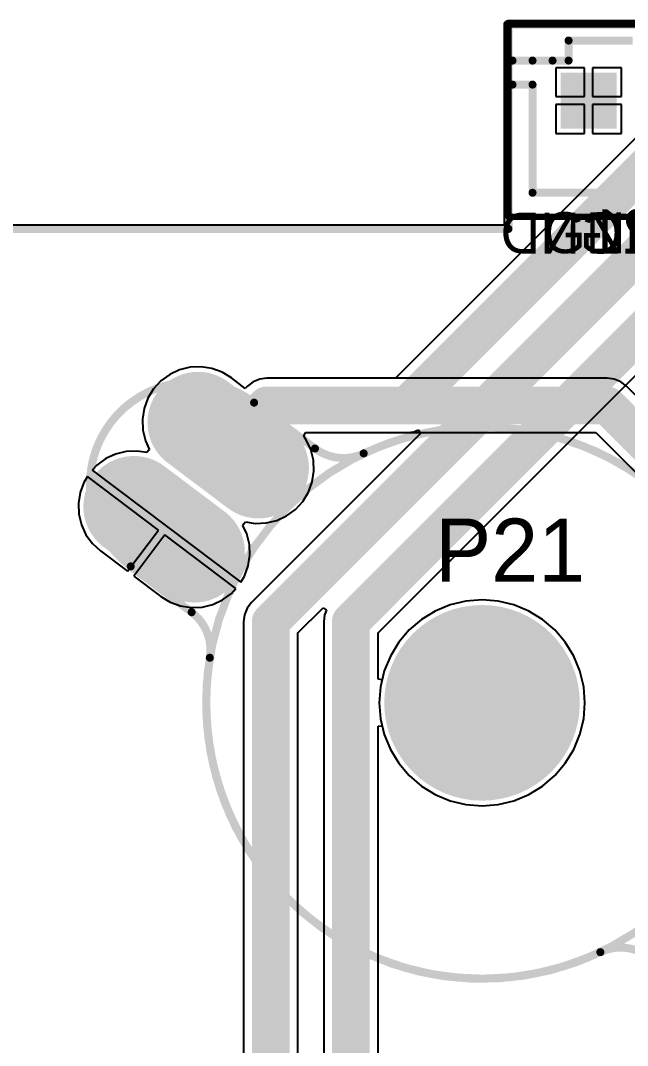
# Model space of a CAD drawing. Header units: millimetres. Extents: x -0.01 to 6.54, y 0.01 to 3.19.
# Drawn here: x 2.257 to 3.014, y 1.911 to 3.19 of the extents above; entities that cross this region are included whole.
import ezdxf

# ---------------------------------------------------------------- set-up
doc = ezdxf.new("R2010")
doc.units = ezdxf.units.MM
doc.header["$MEASUREMENT"] = 0
for name, color, linetype in [('BottomLayer', 5, 'Continuous'), ('BottomOverlay', 54, 'Continuous'), ('BottomSolder', 6, 'Continuous'), ('Mechanical1', 6, 'Continuous'), ('MultiLayer', 9, 'Continuous'), ('PadHoleLayer', 156, 'Continuous'), ('TopLayer', 1, 'Continuous'), ('TopOverlay', 2, 'Continuous'), ('TopSolder', 216, 'Continuous'), ('ViaHoleLayer', 16, 'Continuous')]:
    doc.layers.add(name, color=color, linetype=linetype)

# ---------------------------------------------------------------- blocks, each defined once
blk = doc.blocks.new('HDR_7X1_2_54_2')
at = {"layer": 'BottomLayer', "const_width": 0.031}
for points in [[(-0.2155, 0, 1), (-0.1845, 0, 1)], [(-0.1155, 0, 1), (-0.0845, 0, 1)], [(-0.0155, 0, 1), (0.0155, 0, 1)], [(0.0845, 0, 1), (0.1155, 0, 1)], [(0.1845, 0, 1), (0.2155, 0, 1)], [(0.2845, 0, 1), (0.3155, 0, 1)]]:
    blk.add_lwpolyline(points, format="xyb", close=True, dxfattribs=at)
at = {"layer": 'BottomLayer'}
blk.add_solid([(-0.331, -0.031), (-0.269, -0.031), (-0.331, 0.031), (-0.269, 0.031)], dxfattribs=at)
at = {"layer": 'BottomSolder', "const_width": 0.035}
for points in [[(-0.2175, 0, 1), (-0.1825, 0, 1)], [(-0.1175, 0, 1), (-0.0825, 0, 1)], [(-0.0175, 0, 1), (0.0175, 0, 1)], [(0.0825, 0, 1), (0.1175, 0, 1)], [(0.1825, 0, 1), (0.2175, 0, 1)], [(0.2825, 0, 1), (0.3175, 0, 1)]]:
    blk.add_lwpolyline(points, format="xyb", close=True, dxfattribs=at)
at = {"layer": 'BottomSolder'}
blk.add_solid([(-0.335, -0.035), (-0.265, -0.035), (-0.335, 0.035), (-0.265, 0.035)], dxfattribs=at)
at = {"layer": 'MultiLayer', "const_width": 0.031}
for points in [[(-0.2155, 0, 1), (-0.1845, 0, 1)], [(-0.1155, 0, 1), (-0.0845, 0, 1)], [(-0.0155, 0, 1), (0.0155, 0, 1)], [(0.0845, 0, 1), (0.1155, 0, 1)], [(0.1845, 0, 1), (0.2155, 0, 1)], [(0.2845, 0, 1), (0.3155, 0, 1)]]:
    blk.add_lwpolyline(points, format="xyb", close=True, dxfattribs=at)
at = {"layer": 'MultiLayer'}
blk.add_solid([(-0.331, -0.031), (-0.269, -0.031), (-0.331, 0.031), (-0.269, 0.031)], dxfattribs=at)
at = {"layer": 'PadHoleLayer', "const_width": 0.0175}
for points in [[(-0.3088, 0, 1), (-0.2913, 0, 1)], [(-0.2087, 0, 1), (-0.1913, 0, 1)], [(-0.1087, 0, 1), (-0.0912, 0, 1)], [(-0.0088, 0, 1), (0.0088, 0, 1)], [(0.0912, 0, 1), (0.1087, 0, 1)], [(0.1913, 0, 1), (0.2087, 0, 1)], [(0.2913, 0, 1), (0.3088, 0, 1)]]:
    blk.add_lwpolyline(points, format="xyb", close=True, dxfattribs=at)
at = {"layer": 'TopLayer', "const_width": 0.031}
for points in [[(-0.2155, 0, 1), (-0.1845, 0, 1)], [(-0.1155, 0, 1), (-0.0845, 0, 1)], [(-0.0155, 0, 1), (0.0155, 0, 1)], [(0.0845, 0, 1), (0.1155, 0, 1)], [(0.1845, 0, 1), (0.2155, 0, 1)], [(0.2845, 0, 1), (0.3155, 0, 1)]]:
    blk.add_lwpolyline(points, format="xyb", close=True, dxfattribs=at)
at = {"layer": 'TopLayer'}
blk.add_solid([(-0.331, -0.031), (-0.269, -0.031), (-0.331, 0.031), (-0.269, 0.031)], dxfattribs=at)
at = {"layer": 'TopOverlay', "const_width": 0.008}
for points in [[(-0.4, 0.095), (0.4, 0.095)], [(-0.4, -0.145), (-0.4, 0.095)], [(0.4, -0.145), (0.4, 0.095)], [(-0.4, -0.145), (0.4, -0.145)]]:
    blk.add_lwpolyline(points, dxfattribs=at)
at = {"layer": 'TopOverlay', "const_width": 0.004}
for points in [[(-0.402, 0.095, 1), (-0.398, 0.095, 1)], [(-0.402, 0.095, 1), (-0.398, 0.095, 1)], [(0.398, 0.095, 1), (0.402, 0.095, 1)], [(0.398, 0.095, 1), (0.402, 0.095, 1)], [(-0.402, -0.145, 1), (-0.398, -0.145, 1)], [(-0.402, -0.145, 1), (-0.398, -0.145, 1)], [(0.398, -0.145, 1), (0.402, -0.145, 1)], [(0.398, -0.145, 1), (0.402, -0.145, 1)]]:
    blk.add_lwpolyline(points, format="xyb", close=True, dxfattribs=at)
at = {"layer": 'TopSolder', "const_width": 0.035}
for points in [[(-0.2175, 0, 1), (-0.1825, 0, 1)], [(-0.1175, 0, 1), (-0.0825, 0, 1)], [(-0.0175, 0, 1), (0.0175, 0, 1)], [(0.0825, 0, 1), (0.1175, 0, 1)], [(0.1825, 0, 1), (0.2175, 0, 1)], [(0.2825, 0, 1), (0.3175, 0, 1)]]:
    blk.add_lwpolyline(points, format="xyb", close=True, dxfattribs=at)
at = {"layer": 'TopSolder'}
blk.add_solid([(-0.335, -0.035), (-0.265, -0.035), (-0.335, 0.035), (-0.265, 0.035)], dxfattribs=at)

msp = doc.modelspace()

# ---------------------------------------------------------------- linework, layer by layer
at = {"layer": 'BottomLayer'}
for p, q in [((2.8609, 3.1864), (2.8617, 3.1882)), ((2.8609, 2.9353), (2.8609, 3.1864)), ((2.8617, 3.1882), (2.8631, 3.1897)), ((2.8631, 3.1897), (2.8649, 3.1904)), ((2.8649, 3.1904), (3.6668, 3.1904)), ((2.9609, 3.1314), (2.9249, 3.1314)), ((2.9249, 3.1314), (2.9249, 3.0954)), ((2.9609, 3.0954), (2.9609, 3.1314)), ((3.0069, 3.1314), (2.9709, 3.1314)), ((2.9709, 3.1314), (2.9709, 3.0954)), ((3.0069, 3.0954), (3.0069, 3.1314)), ((2.9249, 3.0954), (2.9609, 3.0954)), ((2.9609, 3.0854), (2.9249, 3.0854)), ((2.9249, 3.0854), (2.9249, 3.0494)), ((2.9609, 3.0494), (2.9609, 3.0854)), ((2.9709, 3.0954), (3.0069, 3.0954)), ((3.0069, 3.0854), (2.9709, 3.0854)), ((2.9709, 3.0854), (2.9709, 3.0494)), ((3.0069, 3.0494), (3.0069, 3.0854)), ((2.9249, 3.0494), (2.9609, 3.0494)), ((2.9709, 3.0494), (3.0069, 3.0494)), ((1.4268, 2.9353), (2.8609, 2.9353)), ((2.4553, 2.7543), (2.443, 2.7486)), ((2.4686, 2.7576), (2.4553, 2.7543)), ((2.4822, 2.7581), (2.4686, 2.7576)), ((2.4956, 2.756), (2.4822, 2.7581)), ((2.5084, 2.7513), (2.4956, 2.756)), ((2.52, 2.7443), (2.5084, 2.7513)), ((2.432, 2.7406), (2.4228, 2.7306)), ((2.443, 2.7486), (2.432, 2.7406)), ((2.5373, 2.7312), (2.52, 2.7443)), ((2.5471, 2.7394), (2.5401, 2.734)), ((2.5553, 2.7428), (2.5471, 2.7394)), ((2.5641, 2.7439), (2.5553, 2.7428)), ((2.9891, 2.7439), (2.5641, 2.7439)), ((2.9979, 2.7428), (2.9891, 2.7439)), ((3.0061, 2.7394), (2.9979, 2.7428)), ((3.0131, 2.734), (3.0061, 2.7394)), ((2.4228, 2.7306), (2.4157, 2.719)), ((2.5401, 2.734), (2.5373, 2.7312)), ((3.1996, 2.5474), (3.0131, 2.734)), ((2.4157, 2.719), (2.411, 2.7062)), ((2.411, 2.7062), (2.4089, 2.6928)), ((2.4089, 2.6928), (2.4095, 2.6792)), ((2.4095, 2.6792), (2.4127, 2.666)), ((2.6102, 2.6716), (2.6125, 2.6761)), ((2.6125, 2.6761), (2.975, 2.6761)), ((2.975, 2.6761), (3.1702, 2.481)), ((2.4127, 2.666), (2.4175, 2.6556)), ((2.6135, 2.6672), (2.6102, 2.6716)), ((2.6192, 2.6549), (2.6135, 2.6672)), ((2.3753, 2.6493), (2.363, 2.6436)), ((2.3886, 2.6526), (2.3753, 2.6493)), ((2.4022, 2.6531), (2.3886, 2.6526)), ((2.4142, 2.6512), (2.4022, 2.6531)), ((2.4169, 2.6542), (2.4142, 2.6512)), ((2.4175, 2.6556), (2.4169, 2.6542)), ((2.6224, 2.6416), (2.6192, 2.6549)), ((2.352, 2.6356), (2.3462, 2.6293)), ((2.363, 2.6436), (2.352, 2.6356)), ((2.623, 2.628), (2.6224, 2.6416)), ((2.3462, 2.6293), (2.439, 2.5594)), ((2.6209, 2.6146), (2.623, 2.628)), ((2.3357, 2.614), (2.331, 2.6012)), ((2.3402, 2.6213), (2.3357, 2.614)), ((2.429, 2.5544), (2.3402, 2.6213)), ((2.6162, 2.6018), (2.6209, 2.6146)), ((2.331, 2.6012), (2.3289, 2.5878)), ((2.6091, 2.5902), (2.6162, 2.6018)), ((2.3289, 2.5878), (2.3295, 2.5742)), ((2.5999, 2.5802), (2.6091, 2.5902)), ((2.3295, 2.5742), (2.3327, 2.561)), ((2.5766, 2.5665), (2.5889, 2.5722)), ((2.5889, 2.5722), (2.5999, 2.5802)), ((2.3327, 2.561), (2.3384, 2.5486)), ((2.439, 2.5594), (2.5317, 2.4895)), ((2.5344, 2.5602), (2.535, 2.5616)), ((2.5392, 2.5499), (2.5344, 2.5602)), ((2.535, 2.5616), (2.5377, 2.5646)), ((2.5377, 2.5646), (2.5498, 2.5627)), ((2.5498, 2.5627), (2.5633, 2.5633)), ((2.5633, 2.5633), (2.5766, 2.5665)), ((2.3384, 2.5486), (2.3465, 2.5376)), ((2.3902, 2.503), (2.429, 2.5544)), ((2.4369, 2.5484), (2.3982, 2.497)), ((2.5257, 2.4815), (2.4369, 2.5484)), ((2.5424, 2.5366), (2.5392, 2.5499)), ((2.3465, 2.5376), (2.3565, 2.5284)), ((2.543, 2.523), (2.5424, 2.5366)), ((2.3565, 2.5284), (2.3902, 2.503)), ((2.5409, 2.5096), (2.543, 2.523)), ((2.5362, 2.4968), (2.5409, 2.5096)), ((2.3982, 2.497), (2.4319, 2.4716)), ((2.5317, 2.4895), (2.5362, 2.4968)), ((2.4319, 2.4716), (2.4435, 2.4645)), ((2.5089, 2.4672), (2.5199, 2.4752)), ((2.5199, 2.4752), (2.5257, 2.4815)), ((2.4435, 2.4645), (2.4563, 2.4598)), ((2.4563, 2.4598), (2.4698, 2.4577)), ((2.4698, 2.4577), (2.4833, 2.4583)), ((2.4833, 2.4583), (2.4966, 2.4615)), ((2.4966, 2.4615), (2.5089, 2.4672)), ((2.7931, 2.4611), (2.7745, 2.4533)), ((2.8128, 2.4658), (2.7931, 2.4611)), ((2.8329, 2.4674), (2.8128, 2.4658)), ((2.853, 2.4658), (2.8329, 2.4674)), ((2.8726, 2.4611), (2.853, 2.4658)), ((2.8912, 2.4533), (2.8726, 2.4611)), ((2.7745, 2.4533), (2.7573, 2.4428)), ((2.9084, 2.4428), (2.8912, 2.4533)), ((2.7573, 2.4428), (2.742, 2.4297)), ((2.9237, 2.4297), (2.9084, 2.4428)), ((2.742, 2.4297), (2.7289, 2.4144)), ((2.9368, 2.4144), (2.9237, 2.4297)), ((2.7289, 2.4144), (2.7184, 2.3972)), ((2.9474, 2.3972), (2.9368, 2.4144)), ((2.7184, 2.3972), (2.7106, 2.3786)), ((2.9551, 2.3786), (2.9474, 2.3972)), ((2.7106, 2.3786), (2.7059, 2.3589)), ((2.9598, 2.3589), (2.9551, 2.3786)), ((2.7059, 2.3589), (2.7044, 2.3388)), ((2.9614, 2.3388), (2.9598, 2.3589)), ((2.7044, 2.3388), (2.7059, 2.3187)), ((2.9598, 2.3187), (2.9614, 2.3388)), ((2.7059, 2.3187), (2.7106, 2.2991)), ((2.9551, 2.2991), (2.9598, 2.3187)), ((2.7106, 2.2991), (2.7184, 2.2805)), ((2.9474, 2.2805), (2.9551, 2.2991)), ((2.7184, 2.2805), (2.7289, 2.2633)), ((2.9368, 2.2633), (2.9474, 2.2805)), ((2.7289, 2.2633), (2.742, 2.248)), ((2.9237, 2.248), (2.9368, 2.2633)), ((2.742, 2.248), (2.7573, 2.2349)), ((2.9084, 2.2349), (2.9237, 2.248)), ((2.7573, 2.2349), (2.7745, 2.2243)), ((2.8912, 2.2243), (2.9084, 2.2349)), ((2.7745, 2.2243), (2.7931, 2.2166)), ((2.7931, 2.2166), (2.8128, 2.2119)), ((2.853, 2.2119), (2.8726, 2.2166)), ((2.8726, 2.2166), (2.8912, 2.2243)), ((2.8128, 2.2119), (2.8329, 2.2103)), ((2.8329, 2.2103), (2.853, 2.2119))]:
    msp.add_line(p, q, dxfattribs=at)
for points, const_width in [([(2.4782, 2.6888), (2.5537, 2.632)], 0.1181), ([(2.516, 2.6619), (2.5641, 2.71)], 0.0472), ([(2.5641, 2.71), (2.9891, 2.71)], 0.0472), ([(2.9891, 2.71), (3.2041, 2.495)], 0.0472), ([(2.516, 2.6604), (2.516, 2.6619)], 0.0472), ([(2.3982, 2.5838), (2.4737, 2.527)], 0.1181)]:
    msp.add_lwpolyline(points, dxfattribs=dict(at, const_width=const_width))
for points, const_width in [([(2.4487, 2.6888, 1), (2.5078, 2.6888, 1)], 0.0591), ([(2.5523, 2.71, 1), (2.5759, 2.71, 1)], 0.0236), ([(2.5523, 2.71, 1), (2.5759, 2.71, 1)], 0.0236), ([(2.9773, 2.71, 1), (3.0009, 2.71, 1)], 0.0236), ([(2.9773, 2.71, 1), (3.0009, 2.71, 1)], 0.0236), ([(2.5242, 2.632, 1), (2.5832, 2.632, 1)], 0.0591), ([(2.5041, 2.6619, 1), (2.5278, 2.6619, 1)], 0.0236), ([(2.5041, 2.6619, 1), (2.5278, 2.6619, 1)], 0.0236), ([(2.5041, 2.6604, 1), (2.5278, 2.6604, 1)], 0.0236), ([(2.3687, 2.5838, 1), (2.4278, 2.5838, 1)], 0.0591), ([(2.4442, 2.527, 1), (2.5032, 2.527, 1)], 0.0591), ([(2.7738, 2.3388, 1), (2.8919, 2.3388, 1)], 0.1181)]:
    msp.add_lwpolyline(points, format="xyb", close=True, dxfattribs=dict(at, const_width=const_width))
at = {"layer": 'BottomSolder', "const_width": 0.1261}
for points in [[(2.4782, 2.6888), (2.5537, 2.632)], [(2.3982, 2.5838), (2.4737, 2.527)]]:
    msp.add_lwpolyline(points, dxfattribs=at)
at = {"layer": 'BottomSolder'}
for points, const_width in [([(2.4467, 2.6888, 1), (2.5098, 2.6888, 1)], 0.0631), ([(2.5222, 2.632, 1), (2.5852, 2.632, 1)], 0.0631), ([(2.3667, 2.5838, 1), (2.4298, 2.5838, 1)], 0.0631), ([(2.4422, 2.527, 1), (2.5052, 2.527, 1)], 0.0631), ([(2.7718, 2.3388, 1), (2.8939, 2.3388, 1)], 0.1221)]:
    msp.add_lwpolyline(points, format="xyb", close=True, dxfattribs=dict(at, const_width=const_width))
at = {"layer": 'Mechanical1', "const_width": 0.01}
for points in [[(2.8659, 2.9303), (2.8659, 3.1854)], [(2.8659, 3.1854), (3.6658, 3.1854)], [(1.4219, 2.9303), (2.8659, 2.9303)]]:
    msp.add_lwpolyline(points, dxfattribs=at)
at = {"layer": 'Mechanical1', "const_width": 0.005}
for points in [[(2.8634, 3.1854, 1), (2.8684, 3.1854, 1)], [(2.8634, 3.1854, 1), (2.8684, 3.1854, 1)], [(2.8634, 2.9303, 1), (2.8684, 2.9303, 1)], [(2.8634, 2.9303, 1), (2.8684, 2.9303, 1)]]:
    msp.add_lwpolyline(points, format="xyb", close=True, dxfattribs=at)
at = {"layer": 'MultiLayer', "const_width": 0.1181}
for points in [[(2.4782, 2.6888), (2.5537, 2.632)], [(2.3982, 2.5838), (2.4737, 2.527)]]:
    msp.add_lwpolyline(points, dxfattribs=at)
at = {"layer": 'MultiLayer'}
for points, const_width in [([(2.4487, 2.6888, 1), (2.5078, 2.6888, 1)], 0.0591), ([(2.5242, 2.632, 1), (2.5832, 2.632, 1)], 0.0591), ([(2.3687, 2.5838, 1), (2.4278, 2.5838, 1)], 0.0591), ([(2.4442, 2.527, 1), (2.5032, 2.527, 1)], 0.0591), ([(2.7738, 2.3388, 1), (2.8919, 2.3388, 1)], 0.1181)]:
    msp.add_lwpolyline(points, format="xyb", close=True, dxfattribs=dict(at, const_width=const_width))
at = {"layer": 'PadHoleLayer', "const_width": 0.0197}
for points in [[(2.5061, 2.6604, 1), (2.5258, 2.6604, 1)], [(2.4261, 2.5554, 1), (2.4458, 2.5554, 1)]]:
    msp.add_lwpolyline(points, format="xyb", close=True, dxfattribs=at)
at = {"layer": 'TopLayer'}
for p, q in [((2.8609, 3.1864), (2.8617, 3.1882)), ((2.8609, 2.9353), (2.8609, 3.1864)), ((2.8617, 3.1882), (2.8631, 3.1897)), ((2.8631, 3.1897), (2.8649, 3.1904)), ((2.8649, 3.1904), (3.6668, 3.1904)), ((2.9609, 3.1314), (2.9249, 3.1314)), ((2.9249, 3.1314), (2.9249, 3.0954)), ((2.9609, 3.0954), (2.9609, 3.1314)), ((3.0069, 3.1314), (2.9709, 3.1314)), ((2.9709, 3.1314), (2.9709, 3.0954)), ((3.0069, 3.0954), (3.0069, 3.1314)), ((2.9249, 3.0954), (2.9609, 3.0954)), ((2.9609, 3.0854), (2.9249, 3.0854)), ((2.9249, 3.0854), (2.9249, 3.0494)), ((2.9609, 3.0494), (2.9609, 3.0854)), ((2.9709, 3.0954), (3.0069, 3.0954)), ((3.0069, 3.0854), (2.9709, 3.0854)), ((2.9709, 3.0854), (2.9709, 3.0494)), ((3.0069, 3.0494), (3.0069, 3.0854)), ((3.032, 3.0509), (2.725, 2.7439)), ((2.9249, 3.0494), (2.9609, 3.0494)), ((2.9709, 3.0494), (3.0069, 3.0494)), ((2.703, 2.426), (3.2871, 3.01)), ((1.4268, 2.9353), (2.8609, 2.9353)), ((2.4553, 2.7543), (2.443, 2.7486)), ((2.4686, 2.7576), (2.4553, 2.7543)), ((2.4822, 2.7581), (2.4686, 2.7576)), ((2.4956, 2.756), (2.4822, 2.7581)), ((2.5084, 2.7513), (2.4956, 2.756)), ((2.52, 2.7443), (2.5084, 2.7513)), ((2.432, 2.7406), (2.4228, 2.7306)), ((2.443, 2.7486), (2.432, 2.7406)), ((2.5373, 2.7312), (2.52, 2.7443)), ((2.5471, 2.7394), (2.5401, 2.734)), ((2.5553, 2.7428), (2.5471, 2.7394)), ((2.5641, 2.7439), (2.5553, 2.7428)), ((2.725, 2.7439), (2.5641, 2.7439)), ((2.4228, 2.7306), (2.4157, 2.719)), ((2.5401, 2.734), (2.5373, 2.7312)), ((2.4157, 2.719), (2.411, 2.7062)), ((2.411, 2.7062), (2.4089, 2.6928)), ((2.4089, 2.6928), (2.4095, 2.6792)), ((2.4095, 2.6792), (2.4127, 2.666)), ((2.7566, 2.6754), (2.5451, 2.464)), ((2.6102, 2.6716), (2.6125, 2.6761)), ((2.6125, 2.6761), (2.7391, 2.6761)), ((2.7391, 2.6761), (2.7479, 2.6772)), ((2.7479, 2.6772), (2.7537, 2.6797)), ((2.7537, 2.6797), (2.7566, 2.6754)), ((2.4127, 2.666), (2.4175, 2.6556)), ((2.6135, 2.6672), (2.6102, 2.6716)), ((2.6192, 2.6549), (2.6135, 2.6672)), ((2.3753, 2.6493), (2.363, 2.6436)), ((2.3886, 2.6526), (2.3753, 2.6493)), ((2.4022, 2.6531), (2.3886, 2.6526)), ((2.4142, 2.6512), (2.4022, 2.6531)), ((2.4169, 2.6542), (2.4142, 2.6512)), ((2.4175, 2.6556), (2.4169, 2.6542)), ((2.6224, 2.6416), (2.6192, 2.6549)), ((2.352, 2.6356), (2.3462, 2.6293)), ((2.363, 2.6436), (2.352, 2.6356)), ((2.623, 2.628), (2.6224, 2.6416)), ((2.3462, 2.6293), (2.439, 2.5594)), ((2.6209, 2.6146), (2.623, 2.628)), ((2.3357, 2.614), (2.331, 2.6012)), ((2.3402, 2.6213), (2.3357, 2.614)), ((2.429, 2.5544), (2.3402, 2.6213)), ((2.6162, 2.6018), (2.6209, 2.6146)), ((2.331, 2.6012), (2.3289, 2.5878)), ((2.6091, 2.5902), (2.6162, 2.6018)), ((2.3289, 2.5878), (2.3295, 2.5742)), ((2.5999, 2.5802), (2.6091, 2.5902)), ((2.3295, 2.5742), (2.3327, 2.561)), ((2.5766, 2.5665), (2.5889, 2.5722)), ((2.5889, 2.5722), (2.5999, 2.5802)), ((2.3327, 2.561), (2.3384, 2.5486)), ((2.439, 2.5594), (2.5317, 2.4895)), ((2.5344, 2.5602), (2.535, 2.5616)), ((2.5392, 2.5499), (2.5344, 2.5602)), ((2.535, 2.5616), (2.5377, 2.5646)), ((2.5377, 2.5646), (2.5498, 2.5627)), ((2.5498, 2.5627), (2.5633, 2.5633)), ((2.5633, 2.5633), (2.5766, 2.5665)), ((2.3384, 2.5486), (2.3465, 2.5376)), ((2.3902, 2.503), (2.429, 2.5544)), ((2.4369, 2.5484), (2.3982, 2.497)), ((2.5257, 2.4815), (2.4369, 2.5484)), ((2.5424, 2.5366), (2.5392, 2.5499)), ((2.3465, 2.5376), (2.3565, 2.5284)), ((2.543, 2.523), (2.5424, 2.5366)), ((2.3565, 2.5284), (2.3902, 2.503)), ((2.5409, 2.5096), (2.543, 2.523)), ((2.5362, 2.4968), (2.5409, 2.5096)), ((2.3982, 2.497), (2.4319, 2.4716)), ((2.5317, 2.4895), (2.5362, 2.4968)), ((2.4319, 2.4716), (2.4435, 2.4645)), ((2.5089, 2.4672), (2.5199, 2.4752)), ((2.5199, 2.4752), (2.5257, 2.4815)), ((2.4435, 2.4645), (2.4563, 2.4598)), ((2.4563, 2.4598), (2.4698, 2.4577)), ((2.4698, 2.4577), (2.4833, 2.4583)), ((2.4833, 2.4583), (2.4966, 2.4615)), ((2.4966, 2.4615), (2.5089, 2.4672)), ((2.5397, 2.457), (2.5363, 2.4488)), ((2.5451, 2.464), (2.5397, 2.457)), ((2.603, 2.426), (2.6345, 2.4575)), ((2.6345, 2.4575), (2.6388, 2.4546)), ((2.7931, 2.4611), (2.7745, 2.4533)), ((2.8128, 2.4658), (2.7931, 2.4611)), ((2.8329, 2.4674), (2.8128, 2.4658)), ((2.853, 2.4658), (2.8329, 2.4674)), ((2.8726, 2.4611), (2.853, 2.4658)), ((2.8912, 2.4533), (2.8726, 2.4611)), ((2.5363, 2.4488), (2.5352, 2.44)), ((2.6363, 2.4488), (2.6352, 2.44)), ((2.6388, 2.4546), (2.6363, 2.4488)), ((2.7745, 2.4533), (2.7573, 2.4428)), ((2.9084, 2.4428), (2.8912, 2.4533)), ((2.5352, 2.44), (2.5352, 1.874)), ((2.6352, 2.44), (2.6352, 1.0837)), ((2.7573, 2.4428), (2.742, 2.4297)), ((2.9237, 2.4297), (2.9084, 2.4428)), ((2.603, 1.86), (2.603, 2.426)), ((2.703, 2.3682), (2.703, 2.426)), ((2.742, 2.4297), (2.7289, 2.4144)), ((2.9368, 2.4144), (2.9237, 2.4297)), ((2.7289, 2.4144), (2.7184, 2.3972)), ((2.9474, 2.3972), (2.9368, 2.4144)), ((2.7184, 2.3972), (2.7106, 2.3786)), ((2.9551, 2.3786), (2.9474, 2.3972)), ((2.708, 2.3676), (2.703, 2.3682)), ((2.7106, 2.3786), (2.708, 2.3676)), ((2.9598, 2.3589), (2.9551, 2.3786)), ((2.9614, 2.3388), (2.9598, 2.3589)), ((2.9598, 2.3187), (2.9614, 2.3388)), ((2.9551, 2.2991), (2.9598, 2.3187)), ((2.703, 2.3095), (2.708, 2.3101)), ((2.703, 1.502), (2.703, 2.3095)), ((2.708, 2.3101), (2.7106, 2.2991)), ((2.7106, 2.2991), (2.7184, 2.2805)), ((2.9474, 2.2805), (2.9551, 2.2991)), ((2.7184, 2.2805), (2.7289, 2.2633)), ((2.9368, 2.2633), (2.9474, 2.2805)), ((2.7289, 2.2633), (2.742, 2.248)), ((2.9237, 2.248), (2.9368, 2.2633)), ((2.742, 2.248), (2.7573, 2.2349)), ((2.9084, 2.2349), (2.9237, 2.248)), ((2.7573, 2.2349), (2.7745, 2.2243)), ((2.8912, 2.2243), (2.9084, 2.2349)), ((2.7745, 2.2243), (2.7931, 2.2166)), ((2.7931, 2.2166), (2.8128, 2.2119)), ((2.853, 2.2119), (2.8726, 2.2166)), ((2.8726, 2.2166), (2.8912, 2.2243)), ((2.8128, 2.2119), (2.8329, 2.2103)), ((2.8329, 2.2103), (2.853, 2.2119))]:
    msp.add_line(p, q, dxfattribs=at)
for points, const_width in [([(2.5691, 2.44), (3.1659, 3.0368)], 0.0472), ([(2.6691, 2.44), (3.2631, 3.034)], 0.0472), ([(2.7391, 2.71), (3.0659, 3.0368)], 0.0472), ([(2.4782, 2.6888), (2.5537, 2.632)], 0.1181), ([(2.511, 2.6569), (2.5641, 2.71)], 0.0472), ([(2.5641, 2.71), (2.7391, 2.71)], 0.0472), ([(2.511, 2.6554), (2.511, 2.6569)], 0.0472), ([(2.3982, 2.5838), (2.4737, 2.527)], 0.1181), ([(2.5691, 1.86), (2.5691, 2.44)], 0.0472), ([(2.6691, 1.0696), (2.6691, 2.44)], 0.0472)]:
    msp.add_lwpolyline(points, dxfattribs=dict(at, const_width=const_width))
for points, const_width in [([(2.4487, 2.6888, 1), (2.5078, 2.6888, 1)], 0.0591), ([(2.5523, 2.71, 1), (2.5759, 2.71, 1)], 0.0236), ([(2.5523, 2.71, 1), (2.5759, 2.71, 1)], 0.0236), ([(2.7273, 2.71, 1), (2.7509, 2.71, 1)], 0.0236), ([(2.7273, 2.71, 1), (2.7509, 2.71, 1)], 0.0236), ([(2.5242, 2.632, 1), (2.5832, 2.632, 1)], 0.0591), ([(2.4991, 2.6569, 1), (2.5228, 2.6569, 1)], 0.0236), ([(2.4991, 2.6569, 1), (2.5228, 2.6569, 1)], 0.0236), ([(2.4991, 2.6554, 1), (2.5228, 2.6554, 1)], 0.0236), ([(2.3687, 2.5838, 1), (2.4278, 2.5838, 1)], 0.0591), ([(2.4442, 2.527, 1), (2.5032, 2.527, 1)], 0.0591), ([(2.5573, 2.44, 1), (2.5809, 2.44, 1)], 0.0236), ([(2.5573, 2.44, 1), (2.5809, 2.44, 1)], 0.0236), ([(2.6573, 2.44, 1), (2.6809, 2.44, 1)], 0.0236), ([(2.6573, 2.44, 1), (2.6809, 2.44, 1)], 0.0236), ([(2.7738, 2.3388, 1), (2.8919, 2.3388, 1)], 0.1181)]:
    msp.add_lwpolyline(points, format="xyb", close=True, dxfattribs=dict(at, const_width=const_width))
at = {"layer": 'TopOverlay', "const_width": 0.01}
for points in [[(2.9409, 3.1404), (2.9409, 3.1654)], [(2.9409, 3.1654), (3.0209, 3.1654)], [(2.8709, 3.1404), (2.8959, 3.1404)], [(2.8959, 3.1404), (2.9209, 3.1404)], [(2.9209, 3.1404), (2.9409, 3.1404)], [(2.8709, 3.1104), (2.8959, 3.1104)], [(2.8959, 2.9754), (2.8959, 3.1104)], [(2.8959, 2.9754), (3.2659, 2.9754)], [(2.5483, 2.7135), (2.6243, 2.6562)], [(2.3943, 2.5091), (2.4703, 2.4519)]]:
    msp.add_lwpolyline(points, dxfattribs=at)
at = {"layer": 'TopOverlay', "const_width": 0.005}
for points in [[(2.9384, 3.1654, 1), (2.9434, 3.1654, 1)], [(2.9384, 3.1654, 1), (2.9434, 3.1654, 1)], [(2.8684, 3.1404, 1), (2.8734, 3.1404, 1)], [(2.8934, 3.1404, 1), (2.8984, 3.1404, 1)], [(2.8934, 3.1404, 1), (2.8984, 3.1404, 1)], [(2.9184, 3.1404, 1), (2.9234, 3.1404, 1)], [(2.9184, 3.1404, 1), (2.9234, 3.1404, 1)], [(2.9384, 3.1404, 1), (2.9434, 3.1404, 1)], [(2.9384, 3.1404, 1), (2.9434, 3.1404, 1)], [(2.8684, 3.1104, 1), (2.8734, 3.1104, 1)], [(2.8934, 3.1104, 1), (2.8984, 3.1104, 1)], [(2.8934, 3.1104, 1), (2.8984, 3.1104, 1)], [(2.8934, 2.9754, 1), (2.8984, 2.9754, 1)], [(2.8934, 2.9754, 1), (2.8984, 2.9754, 1)], [(2.5458, 2.7135, 1), (2.5508, 2.7135, 1)], [(2.5458, 2.7135, 1), (2.5508, 2.7135, 1)], [(2.6218, 2.6562, 1), (2.6268, 2.6562, 1)], [(2.6218, 2.6562, 1), (2.6268, 2.6562, 1)], [(2.6826, 2.6501, 1), (2.6876, 2.6501, 1)], [(2.6826, 2.6501, 1), (2.6876, 2.6501, 1)], [(2.3918, 2.5091, 1), (2.3968, 2.5091, 1)], [(2.3918, 2.5091, 1), (2.3968, 2.5091, 1)], [(2.4678, 2.4519, 1), (2.4728, 2.4519, 1)], [(2.4678, 2.4519, 1), (2.4728, 2.4519, 1)], [(2.4905, 2.3951, 1), (2.4955, 2.3951, 1)], [(2.4905, 2.3951, 1), (2.4955, 2.3951, 1)], [(2.9781, 2.0276, 1), (2.9831, 2.0276, 1)], [(2.9781, 2.0276, 1), (2.9831, 2.0276, 1)]]:
    msp.add_lwpolyline(points, format="xyb", close=True, dxfattribs=at)
at = {"layer": 'TopOverlay', "const_width": 0.01}
for points in [[(2.3943, 2.5091, -1), (2.5483, 2.7135)], [(2.6851, 2.6501, -4.070095), (2.493, 2.3951)], [(2.9806, 2.0276, -4.070095), (3.1727, 2.2826)], [(2.6851, 2.6501, -0.279169), (2.6243, 2.6562)], [(2.4703, 2.4519, -0.279169), (2.493, 2.3951)], [(2.9806, 2.0276, -0.279169), (3.0414, 2.0214)]]:
    msp.add_lwpolyline(points, format="xyb", dxfattribs=at)
at = {"layer": 'TopSolder', "const_width": 0.1261}
for points in [[(2.4782, 2.6888), (2.5537, 2.632)], [(2.3982, 2.5838), (2.4737, 2.527)]]:
    msp.add_lwpolyline(points, dxfattribs=at)
at = {"layer": 'TopSolder'}
for points, const_width in [([(2.4467, 2.6888, 1), (2.5098, 2.6888, 1)], 0.0631), ([(2.5222, 2.632, 1), (2.5852, 2.632, 1)], 0.0631), ([(2.3667, 2.5838, 1), (2.4298, 2.5838, 1)], 0.0631), ([(2.4422, 2.527, 1), (2.5052, 2.527, 1)], 0.0631), ([(2.7718, 2.3388, 1), (2.8939, 2.3388, 1)], 0.1221)]:
    msp.add_lwpolyline(points, format="xyb", close=True, dxfattribs=dict(at, const_width=const_width))
at = {"layer": 'ViaHoleLayer', "const_width": 0.1181}
msp.add_lwpolyline([(2.7738, 2.3388, 1), (2.8919, 2.3388, 1)], format="xyb", close=True, dxfattribs=at)

# ---------------------------------------------------------------- block references
at = {"rotation": 360}
msp.add_blockref('HDR_7X1_2_54_2', (3.2659, 3.0904), dxfattribs=at)

# ---------------------------------------------------------------- texts
at = {"layer": 'BottomOverlay', "text_generation_flag": 2}
for s, height, p in [('P21', 0.05512, (3.0982, 2.8996)), ('GND', 0.05118, (3.0082, 2.8996))]:
    msp.add_text(s, height=height, rotation=360, dxfattribs=at).set_placement(p)
at = {"layer": 'TopOverlay'}
for s, height, p in [('GND', 0.05118, (2.9091, 2.9)), ('P21', 0.07874, (2.7741, 2.49))]:
    msp.add_text(s, height=height, rotation=360, dxfattribs=at).set_placement(p)

doc.saveas('drawing.dxf')
